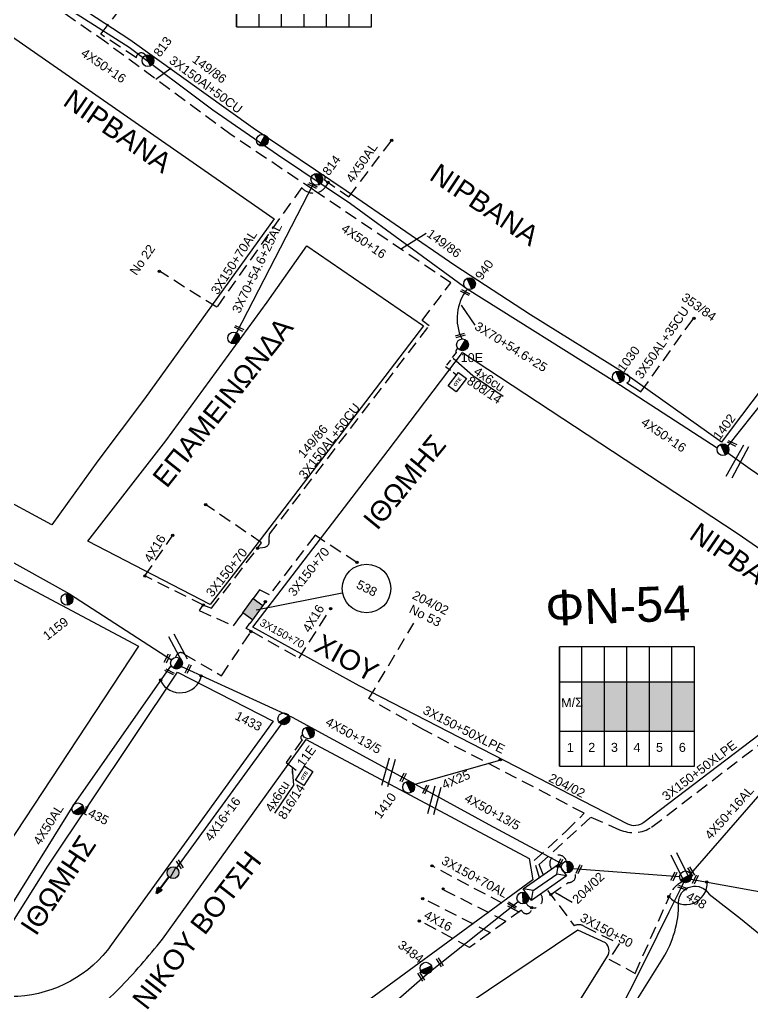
# Model space of a CAD drawing. Header units: millimetres. Extents: x 898 to 5598, y 789 to 3443.
# Drawn here: x 2157.3 to 2304, y 941.3 to 1135.8 of the extents above; entities that cross this region are included whole.
import ezdxf
from ezdxf.enums import TextEntityAlignment as Align

# ---------------------------------------------------------------- set-up
doc = ezdxf.new("R2010")
doc.units = ezdxf.units.MM
doc.linetypes.add('DASHED', pattern=[19.05, 12.7, -6.35])
for name, color, linetype in [('Link Box 4 Διευθύνσεων', 7, 'Continuous'), ('Pillar OTE', 7, 'Continuous'), ('Άγνωστα', 7, 'Continuous'), ('Ασφαλειοκιβώτια Χ.Τ 6 αναχωρήσεων', 7, 'Continuous'), ('Ασφαλειοκιβώτια Χ.Τ 9 αναχωρήσεων', 7, 'Continuous'), ('Γυμνά εναέρια ΧΤ και ΦΟΠ (3Φ)   4x50+16AL', 7, 'Continuous'), ('Εναέρια παροχή ΧΤ 4x16', 7, 'SYN_LINE'), ('Επίτονοι', 7, 'Continuous'), ('Επιγραφές - Σχήματα', 7, 'Continuous'), ('Καλώδια Χ.Τ. 3Χ50+35', 7, 'DASHED'), ('Καλώδια ΧΤ   3x150+50AL', 7, 'DASHED'), ('Καλώδια ΧΤ   3x150+50AL XLPE', 7, 'DASHED'), ('Καλώδια ΧΤ   3x150+70AL', 7, 'DASHED'), ('Καλώδια ΧΤ   3x150AL+50CU', 7, 'DASHED'), ('Μηχανική τομή', 7, 'Continuous'), ('Στύλος Ξύλινος', 7, 'Continuous'), ('Στύλος Ξύλινος @ 1', 7, 'Continuous'), ('Στύλος ΦΜ', 7, 'Continuous'), ('Στύλος ΦΜ @ 1', 7, 'Continuous'), ('Συνδέσεις', 7, 'Continuous'), ('Συνεστραμμένα ΧΤ   3x70+54.6+25 AL', 7, 'SYN_LINE'), ('Συνεστραμμένα ΧΤ   4x120+25 AL', 7, 'SYN_LINE'), ('Τομή', 7, 'Continuous'), ('Υποσταθμός εναέριος 2 στύλων', 7, 'Continuous'), ('Υποσταθμός πόλεως', 7, 'Continuous'), ('Υπόβαθρο ΔΕΗ', 7, 'Continuous'), ('Υπόγεια καλώδια Παροχών ΧΤ   4x16AL', 7, 'DASHED'), ('Υπόγεια καλώδια Παροχών ΧΤ   4x16CU', 7, 'DASHED'), ('Υπόγεια καλώδια Παροχών ΧΤ   4x25', 7, 'DASHED'), ('Υπόγεια καλώδια Παροχών ΧΤ   4x50AL', 7, 'DASHED'), ('Υπόγεια καλώδια Παροχών ΧΤ   4x6', 7, 'DASHED')]:
    doc.layers.add(name, color=color, linetype=linetype)
doc.styles.add('arial', font='arial.ttf')
doc.styles.get("Standard").update_dxf_attribs({"font": 'arial.ttf'})
doc.linetypes.add('SYN_LINE', pattern='A,0.5,-0.0001,["/\\/\\/\\/",Standard,S=0.1,R=0,X=0,Y=-0.05],-0.25', length=0.7501)
doc.dimstyles.new('ISO-25', dxfattribs={"dimtxt": 2.5, "dimasz": 2.5, "dimexe": 1.25, "dimexo": 0.625, "dimtad": 1, "dimtxsty": 'Standard', "dimcen": 2.5, "dimadec": 0, "dimazin": 0, "dimtfac": 1, "dimtmove": 0, "dimatfit": 3, "dimfxl": 1, "dimarcsym": 0})

# ---------------------------------------------------------------- blocks, each defined once
blk = doc.blocks.new('ΥΠΑΡΧΩΝ ΤΣΙΜΕΝΤΕΝΙΟΣ ΣΤΥΛΟΣ')
at = {"layer": 'Στύλος ΦΜ'}
blk.add_hatch(color=7, dxfattribs=at).paths.add_polyline_path([(-1.29, -2.28, 0.574793), (2.62, 0, 0.268822), (1.3, 2.27)])
at = {"layer": 'Στύλος ΦΜ', "color": 7}
blk.add_line((-1.29, -2.28), (1.3, 2.27), dxfattribs=at)
blk.add_circle((0, 0), 2.62, dxfattribs=at)
at = {"layer": 'Στύλος ΦΜ', "flags": 4}
for tag, p in [('ΑΡΙΘΜΟΣ', (-4.68, 8.05)), ('ΤΥΠΟΣ', (-4.91, 3.03))]:
    blk.add_attdef(tag, p, '', height=4, dxfattribs=at)
blk = doc.blocks.new('ΥΠΑΡΧΩΝ ΞΥΛΙΝΟΣ ΣΤΥΛΟΣ')
at = {"layer": 'Στύλος Ξύλινος'}
h = blk.add_hatch(color=7, dxfattribs=at)
h.paths.add_polyline_path([(-2.62, 0, 0.270008), (-1.29, -2.28), (1.3, 2.27, 0.576266)])
h.paths.add_polyline_path([(-1.29, -2.28, 0.574793), (2.62, 0, 0.268822), (1.3, 2.27)])
at = {"layer": 'Στύλος Ξύλινος', "color": 7}
blk.add_line((-1.29, -2.28), (1.3, 2.27), dxfattribs=at)
blk.add_circle((0, 0), 2.62, dxfattribs=at)
at = {"layer": 'Στύλος Ξύλινος', "flags": 4}
for tag, p in [('ΑΡΙΘΜΟΣ', (-4.91, 8.6)), ('ΤΥΠΟΣ', (-4.85, 3.39))]:
    blk.add_attdef(tag, p, '', height=4, dxfattribs=at)
blk = doc.blocks.new('ΑΣΦΑΛΕΙΟΚΙΒΩΤΙΟ ΥΠΟΣΤΑΘΜΟΥ 6 ΑΝΑΧΩΡΗΣΕΩΝ')
at = {"layer": 'Ασφαλειοκιβώτια Χ.Τ 6 αναχωρήσεων', "ltscale": 40}
for p, q in [((-23.91, 27), (23.91, 27)), ((-9.83, 27), (-9.83, -27)), ((9.83, 27), (9.83, -27)), ((-23.91, 18), (23.91, 18)), ((-23.91, 9), (23.91, 9)), ((-23.91, 0), (23.91, 0)), ((-23.91, -9), (23.91, -9)), ((-23.91, -18), (23.91, -18))]:
    blk.add_line(p, q, dxfattribs=at)
at = {"layer": 'Ασφαλειοκιβώτια Χ.Τ 6 αναχωρήσεων'}
blk.add_lwpolyline([(-23.91, -27), (23.91, -27), (23.91, 27), (-23.91, 27)], close=True, dxfattribs=at)
for s, p in [('1', (-18.13, 24.01)), ('2', (-18.13, 15.45)), ('3', (-18.13, 6.37)), ('4', (-18.13, -2.65)), ('5', (-18.13, -11.66)), ('6', (-18.13, -20.8))]:
    blk.add_text(s, height=3.6, rotation=270, dxfattribs=at).set_placement(p)
at = {"layer": 'Ασφαλειοκιβώτια Χ.Τ 6 αναχωρήσεων', "ltscale": 40}
for tag, height, p in [('ΟΝΟΜΑ', 5, (-0.27, 31.68)), ('ΚΕΙΜΕΝΟ 1', 2, (16.95, 22.41)), ('ΚΕΙΜΕΝΟ 2', 2, (16.95, 13.71)), ('ΚΕΙΜΕΝΟ 3', 2, (16.95, 4.31)), ('ΚΕΙΜΕΝΟ 4', 2, (16.95, -4.67)), ('ΚΕΙΜΕΝΟ 5', 2, (16.95, -13.51)), ('ΚΕΙΜΕΝΟ 6', 2, (16.95, -22.43)), ('ΣΧ', 2, (-0.21, -29.21))]:
    blk.add_attdef(tag, text='', height=height, dxfattribs=at).set_placement(p, align=Align.MIDDLE_CENTER)
blk = doc.blocks.new('ΥΠΟΣΤΑΘΜΟΣ ΕΝΑΕΡΙΟΣ ΕΠΙ 2 ΣΤΥΛΩΝ')
at = {"layer": 'Υποσταθμός εναέριος 2 στύλων', "linetype": 'Continuous'}
for points in [[(-11.97, -2.11, 0.574793), (-8.45, -0.07, 0.268822), (-9.64, 1.98)], [(9.68, -2.15, 0.574793), (13.19, -0.1, 0.268822), (12.01, 1.95)]]:
    blk.add_hatch(color=256, dxfattribs=at).paths.add_polyline_path(points)
for p, q in [((-11.97, -2.11), (-9.64, 1.98)), ((9.68, -2.15), (12.01, 1.95))]:
    blk.add_line(p, q, dxfattribs=at)
for centre in [(-10.81, -0.07), (10.84, -0.1)]:
    blk.add_circle(centre, 2.36, dxfattribs=at)
at = {"layer": 'Υποσταθμός πόλεως', "linetype": 'Continuous', "ltscale": 40}
blk.add_lwpolyline([(-8.57, 2.82), (8.57, 2.82), (8.57, -2.82), (-8.57, -2.82)], close=True, dxfattribs=at)
for points in [[(-5.75, 0), (-8.57, 2.82)], [(-8.57, -2.82), (-5.75, 0)], [(-5.75, 0), (5.75, 0)], [(5.75, 0), (8.57, 2.82)], [(8.57, -2.82), (5.75, 0)]]:
    blk.add_lwpolyline(points, dxfattribs=at)
at = {"layer": 'Υποσταθμός εναέριος 2 στύλων', "ltscale": 40, "flags": 1}
for tag, p in [('ΜΕΤΑΣΧΗΜΑΤΙΣΜΟΣ', (14.09, 2.51)), ('ΙΣΧΥΣ', (14.07, -0.28)), ('ΑΡΙΘΜΟΣ', (14.19, -3))]:
    blk.add_attdef(tag, p, '', height=1.8, dxfattribs=at)
blk = doc.blocks.new('LINK BOX 4 ΑΝΑΧΩΡΗΣΕΩΝ')
at = {"layer": 'Link Box 4 Διευθύνσεων', "ltscale": 40}
blk.add_hatch(color=256, dxfattribs=at).paths.add_polyline_path([(-3.54, 0), (-3.54, -4.67), (3.54, -4.67), (3.54, 0)])
for p, q in [((-3.54, 0), (-5.33, 0)), ((5.33, 0), (3.54, 0)), ((-3.54, -4.67), (-5.33, -4.67)), ((5.33, -4.67), (3.54, -4.67))]:
    blk.add_line(p, q, dxfattribs=at)
blk.add_lwpolyline([(-3.54, -4.67), (-3.54, 0), (3.54, 0), (3.54, -4.67)], close=True, dxfattribs=at)
blk = doc.blocks.new('ΤΟΜΗ')
at = {"layer": 'Τομή', "ltscale": 40}
for p, q in [((-5.68, 0), (5.68, 0)), ((5.68, -2.33), (-5.68, -2.33))]:
    blk.add_line(p, q, dxfattribs=at)
blk = doc.blocks.new('ΜΗΧΑΝΙΚΗ ΤΟΜΗ')
at = {"layer": 'Μηχανική τομή', "ltscale": 40}
for p, q in [((-1.89, 0.78), (1.89, 0.78)), ((1.89, 0), (-1.89, 0))]:
    blk.add_line(p, q, dxfattribs=at)
blk = doc.blocks.new('ΕΠΙΤΟΝΟΣ')
at = {"layer": 'Επίτονοι', "lineweight": 40, "ltscale": 40}
blk.add_hatch(color=256, dxfattribs=at).paths.add_polyline_path([(-1.13, 6.47), (0, 9.1), (1.13, 6.47)])
for p, q in [((-1.13, 6.47), (0, 9.1)), ((0, 9.1), (1.13, 6.47)), ((1.13, 6.47), (-1.13, 6.47)), ((-1.13, 6.47), (0, 6.47)), ((0, 6.47), (0, 0))]:
    blk.add_line(p, q, dxfattribs=at)
blk = doc.blocks.new('_ΣΥΝΔΕΣΗ')
at = {"layer": 'Συνδέσεις', "linetype": 'SYN_LINE', "ltscale": 40}
blk.add_hatch(color=256, dxfattribs=at).paths.add_polyline_path([(0.5, -0.01, 1), (-0.5, -0.01, 1)])
at = {"layer": 'Συνδέσεις'}
blk.add_circle((0, -0.01), 0.5, dxfattribs=at)
blk = doc.blocks.new('PILLAR ΟΤΕ')
at = {"layer": 'Pillar OTE', "ltscale": 40}
blk.add_lwpolyline([(-3.31, 2.02), (3.39, 2.02), (3.39, -1.99), (-3.31, -1.99)], close=True, dxfattribs=at)
at = {"layer": 'Pillar OTE', "insert": (-1.81, 0.71), "char_height": 1.3575, "width": 109.961, "attachment_point": 1}
blk.add_mtext('{\\fArial|b1|i0|c161|p34;OTE}', dxfattribs=at)

msp = doc.modelspace()

# ---------------------------------------------------------------- hatches: boundary and pattern name
at = {"layer": 'Ασφαλειοκιβώτια Χ.Τ 9 αναχωρήσεων', "ltscale": 40}
for color, points in [(27, [(2269.81, 993.52), (2274.31, 993.52), (2274.31, 1003.35), (2269.81, 1003.35)]), (30, [(2274.31, 993.52), (2278.81, 993.52), (2278.81, 1003.35), (2274.31, 1003.35)]), (133, [(2278.81, 993.52), (2283.31, 993.52), (2283.31, 1003.35), (2278.81, 1003.35)]), (6, [(2283.31, 993.52), (2287.81, 993.52), (2287.81, 1003.35), (2283.31, 1003.35)]), (173, [(2287.81, 993.52), (2292.31, 993.52), (2292.31, 1003.35), (2287.81, 1003.35)])]:
    msp.add_hatch(color=color, dxfattribs=at).paths.add_polyline_path(points)

# ---------------------------------------------------------------- linework, layer by layer
at = {"layer": 'Άγνωστα', "color": 27}
for points in [[(2111.81, 1049.73), (2122.57, 1044.86), (2139.88, 1036.2), (2167.35, 1020.93), (2187.75, 1007.75)], [(2189.73, 1006.47), (2211.85, 996.33), (2235.73, 983.35)], [(2209.66, 994.93), (2188.73, 966.18)]]:
    msp.add_lwpolyline(points, dxfattribs=at)
at = {"layer": 'Άγνωστα', "color": 1, "linetype": 'DASHED', "ltscale": 0.2}
for points in [[(2204.93, 1030.06), (2205.76, 1031.16), (2194.58, 1038.77)], [(2203.7, 1013.48), (2213.25, 1008.1)]]:
    msp.add_lwpolyline(points, dxfattribs=at)
msp.add_lwpolyline([(2188.5, 1008.27), (2188.71, 1008.67, -0.508157), (2190.29, 1008.92), (2197.71, 1004.58), (2203.7, 1013.48), (2202.64, 1014.06), (2203.39, 1015.07)], format="xyb", dxfattribs=at)
at = {"layer": 'Άγνωστα', "color": 173, "linetype": 'SYN_LINE', "ltscale": 20}
msp.add_lwpolyline([(2236.23, 982.82), (2253.84, 987.87)], dxfattribs=at)
at = {"layer": 'Άγνωστα', "color": 173}
msp.add_lwpolyline([(2235.73, 983.35), (2251.22, 974.83), (2265.85, 966.97)], dxfattribs=at)
at = {"layer": 'Άγνωστα', "color": 6, "linetype": 'DASHED', "ltscale": 0.2}
for points in [[(2254.67, 955.46), (2241.85, 961.93)], [(2251.51, 953.21), (2237.97, 960.08)]]:
    msp.add_lwpolyline(points, dxfattribs=at)
at = {"layer": 'Άγνωστα', "color": 6}
msp.add_lwpolyline([(2177.62, 877.4), (2187.84, 889.37), (2201.9, 907.4), (2213.76, 923.12), (2238.85, 944.98), (2257.06, 959.48)], dxfattribs=at)
at = {"layer": 'Γυμνά εναέρια ΧΤ και ΦΟΠ (3Φ)   4x50+16AL', "color": 2, "ltscale": 40}
msp.add_lwpolyline([(2299.01, 1050.45), (2321.61, 1078.88), (2352.96, 1118.61), (2368.5, 1140.9), (2388.68, 1152.65)], dxfattribs=at)
at = {"layer": 'Γυμνά εναέρια ΧΤ και ΦΟΠ (3Φ)   4x50+16AL', "color": 2}
msp.add_lwpolyline([(2296.89, 1050.05), (2276.39, 1063.35), (2246.89, 1081.86), (2223.56, 1098.89), (2208.93, 1108.73), (2195.99, 1117.65), (2179.25, 1130.13), (2169.57, 1136.32), (2158.79, 1143)], dxfattribs=at)
at = {"layer": 'Γυμνά εναέρια ΧΤ και ΦΟΠ (3Φ)   4x50+16AL', "color": 173}
for points in [[(2349.14, 1015.33), (2332.7, 1025.9), (2303.47, 1045.91), (2298.99, 1049.08)], [(2291.64, 963.95), (2310.41, 960.54), (2334.46, 941.97)]]:
    msp.add_lwpolyline(points, dxfattribs=at)
at = {"layer": 'Γυμνά εναέρια ΧΤ και ΦΟΠ (3Φ)   4x50+16AL', "color": 173, "ltscale": 40}
msp.add_lwpolyline([(2291.58, 964.97), (2308.63, 984.52), (2311.82, 987.88), (2332.74, 1002.18), (2348.97, 1013.67)], dxfattribs=at)
at = {"layer": 'Γυμνά εναέρια ΧΤ και ΦΟΠ (3Φ)   4x50+16AL', "color": 30}
for points in [[(2268.02, 966.04), (2289.37, 964.48)], [(2276.18, 935.27), (2282.57, 947.8), (2287.26, 957.39), (2289.85, 962.61), (2290.36, 963.57)]]:
    msp.add_lwpolyline(points, dxfattribs=at)
at = {"layer": 'Εναέρια παροχή ΧΤ 4x16', "color": 6, "linetype": 'DASHED', "ltscale": 0.2}
msp.add_lwpolyline([(2257.71, 957.73), (2247.36, 950.26), (2237.35, 955.66)], dxfattribs=at)
at = {"layer": 'Επιγραφές - Σχήματα', "linetype": 'Continuous', "ltscale": 20}
for points in [[(2298.65, 1044.5), (2302.21, 1050.76)], [(2299.88, 1044.14), (2303.19, 1050.39)], [(2204.66, 1017.74), (2221.84, 1021.17)]]:
    msp.add_lwpolyline(points, dxfattribs=at)
msp.add_circle((2226.74, 1022.03), 4.86, dxfattribs=at)
at = {"layer": 'Καλώδια Χ.Τ. 3Χ50+35', "color": 2, "linetype": 'DASHED', "ltscale": 0.2}
msp.add_lwpolyline([(2278.82, 1063.16), (2280.91, 1061.82), (2281.64, 1061.35), (2292.15, 1076.05)], dxfattribs=at)
msp.add_arc((2278.53, 1063.98), 0.877, 289.6848, 114.3563, dxfattribs=at)
at = {"layer": 'Καλώδια ΧΤ   3x150+50AL', "color": 173, "linetype": 'DASHED', "ltscale": 0.2}
msp.add_lwpolyline([(2262.97, 961.69), (2268.29, 954.59), (2268.29, 954.59, -0.301871), (2270.33, 954.45), (2277.3, 951.01), (2275.23, 947.92), (2280.46, 945.1), (2287.63, 961.15, -0.19373), (2289.94, 963.39)], format="xyb", dxfattribs=at)
msp.add_lwpolyline([(2263.6, 960.85), (2267.08, 963.28)], dxfattribs=at)
msp.add_arc((2267.23, 964.61), 1.34, 263.5773, 66.0089, dxfattribs=at)
at = {"layer": 'Καλώδια ΧΤ   3x150+50AL XLPE', "color": 27, "linetype": 'DASHED', "ltscale": 0.2}
msp.add_lwpolyline([(2262.06, 964.88), (2261.25, 966.84), (2271.62, 976.31), (2277.36, 973.82, 0.247941), (2283.77, 974.32), (2327.69, 1008.07), (2327.49, 1016.17), (2325.11, 1018.26), (2330.52, 1025.46), (2331.47, 1026.27)], format="xyb", dxfattribs=at)
at = {"layer": 'Καλώδια ΧΤ   3x150+50AL XLPE', "color": 133, "linetype": 'DASHED', "ltscale": 0.2}
msp.add_lwpolyline([(2261.32, 964.23), (2260.29, 967.63), (2266.68, 973.55), (2270.29, 977.1), (2238.17, 993.75), (2227.22, 1000.02), (2236.19, 1015.1)], dxfattribs=at)
at = {"layer": 'Καλώδια ΧΤ   3x150+50AL XLPE', "color": 30, "linetype": 'DASHED', "ltscale": 0.2}
msp.add_arc((2265.08, 967.07), 1.69, 5.856, 215.4407, dxfattribs=at)
at = {"layer": 'Καλώδια ΧΤ   3x150+50AL XLPE', "color": 6, "linetype": 'DASHED', "ltscale": 0.2}
for centre, radius, start, end in [((2260.22, 959.89), 1.71, 200.4805, 39.5286), ((2258.73, 958.1), 1.07, 199.4063, 8.3578)]:
    msp.add_arc(centre, radius, start, end, dxfattribs=at)
at = {"layer": 'Καλώδια ΧΤ   3x150+70AL', "color": 2, "ltscale": 0.2}
msp.add_lwpolyline([(2180.71, 1128.11), (2173.59, 1132.81), (2184.01, 1146.42)], dxfattribs=at)
msp.add_lwpolyline([(2219.1, 1103.14), (2218.5, 1102.22, -0.48076), (2213.77, 1102.18), (2196.78, 1078.23), (2185.31, 1085.43)], format="xyb", dxfattribs=at)
at = {"layer": 'Καλώδια ΧΤ   3x150+70AL', "color": 1, "linetype": 'DASHED', "ltscale": 0.2}
for points in [[(2224.83, 1027.23), (2216.44, 1032.66), (2207.34, 1020.77), (2205.32, 1021.76), (2204.34, 1020.39)], [(2194.11, 1018.73), (2195.73, 1018.08), (2204.93, 1030.06)], [(2193.93, 1018.65), (2193.28, 1017.63), (2200.11, 1014.58), (2201.53, 1016.5)]]:
    msp.add_lwpolyline(points, dxfattribs=at)
at = {"layer": 'Καλώδια ΧΤ   3x150+70AL', "color": 6, "ltscale": 0.2}
msp.add_lwpolyline([(2255.53, 958.26), (2257.26, 957.31), (2239.86, 966.61)], dxfattribs=at)
at = {"layer": 'Καλώδια ΧΤ   3x150+70AL', "color": 2, "ltscale": 0.2}
msp.add_arc((2181.68, 1128.06), 1.02, 32.4564, 177.2177, dxfattribs=at)
at = {"layer": 'Καλώδια ΧΤ   3x150AL+50CU', "color": 1, "ltscale": 0.2}
msp.add_lwpolyline([(2204.93, 1030.06), (2206.43, 1030.32, 0.411027), (2207.25, 1031.47, -0.10538), (2207.32, 1032.86), (2239.28, 1074.54), (2237.86, 1075.62), (2243.61, 1083.11), (2216.22, 1101.62), (2199.66, 1112.72), (2174.78, 1131.07), (2160.73, 1140.92), (2165.14, 1147.22, 0.179372), (2165.57, 1148.86, 0.179372)], format="xyb", dxfattribs=at)
at = {"layer": 'Καλώδια ΧΤ   3x150AL+50CU', "color": 7, "linetype": 'Continuous', "ltscale": 0.2}
msp.add_arc((2189.45, 1005.57), 4.39, 207.7511, 345.597, dxfattribs=at)
at = {"layer": 'Συνεστραμμένα ΧΤ   3x70+54.6+25 AL', "color": 2, "ltscale": 20}
msp.add_lwpolyline([(2216.1, 1102.87), (2200.73, 1073.13)], dxfattribs=at)
at = {"layer": 'Συνεστραμμένα ΧΤ   3x70+54.6+25 AL', "color": 2, "linetype": 'SYN_LINE', "ltscale": 8}
msp.add_arc((2254.23, 1076.02), 9.38, 141.457, 205.9402, dxfattribs=at)
at = {"layer": 'Συνεστραμμένα ΧΤ   4x120+25 AL', "color": 7, "ltscale": 0.2}
msp.add_arc((2290.58, 963.17), 4.32, 219.5321, 3.2582, dxfattribs=at)
at = {"layer": 'Υπόβαθρο ΔΕΗ'}
for points in [[(2366.23, 1143.22), (2366.29, 1142.28), (2346.28, 1114.3), (2319.14, 1079.6), (2299.9, 1054.17), (2297.71, 1051.31), (2278.41, 1065), (2259.52, 1076.73), (2244.38, 1086.58), (2222.7, 1101.49), (2204.09, 1114.02), (2179.37, 1131.68), (2160.76, 1143.96), (2179.47, 1172.3), (2201.57, 1205.78), (2207.7, 1216.33), (2220.05, 1222.35), (2263.18, 1164.8), (2266.68, 1161.13, 0.219929), (2295.38, 1146.23), (2338.96, 1143.69), (2366.23, 1143.22)], [(2203.98, 1014.32), (2231.04, 1049.63), (2245.92, 1069.19), (2300.85, 1033.08), (2326.21, 1015.64), (2326.65, 1009.02), (2282.2, 975.25, -0.283192), (2278.98, 974.93), (2225.29, 1002.56), (2203.98, 1014.32)], [(2148.78, 945.03), (2152.17, 949.59), (2153.02, 950.72), (2162.99, 966.56), (2188.96, 1005.28), (2208.06, 995.5), (2182.91, 960.79), (2175.76, 950.84, -0.224829), (2157, 940.49, -0.291478), (2148.78, 945.03, -1.682965)], [(2214.65, 991.84), (2259.24, 968.09), (2260.01, 963.82), (2217.25, 932.51), (2175.69, 877.65), (2125.68, 909.37), (2145.11, 937.38), (2147.53, 935.7, 0.201282), (2160.51, 932.94, 0.154958), (2177.12, 941.92, 0.022906), (2185.93, 951.92), (2214.65, 991.84), (2214.65, 991.84)], [(2295.28, 960.9), (2301.56, 956.1), (2328.15, 934.37), (2355.88, 910.53), (2331.07, 873.81), (2317.74, 905.54), (2277.68, 934.75), (2286.01, 948.08, 0.142284), (2289.17, 959.24, -0.770787), (2295.28, 960.9, 0.220758)], [(2211.28, 833.06), (2223.01, 859.98), (2248.37, 904.62), (2264.05, 931.16), (2274.95, 948.53, 0.372617), (2274.54, 951.18), (2268.98, 953.74), (2228.83, 926.78), (2167.85, 844.7), (2211.28, 833.06)]]:
    msp.add_lwpolyline(points, format="xyb", dxfattribs=at)
for points in [[(2117.08, 1060.31), (2121.48, 1068.29), (2113.69, 1072.8), (2142.35, 1117.11), (2150.4, 1130.15), (2153.25, 1134.09), (2208.24, 1095.91), (2182.34, 1059.96), (2173.01, 1047.53), (2163.82, 1034.73), (2127.53, 1054.32), (2117.08, 1060.31)], [(2170.97, 1031.5), (2186.57, 1051.53), (2206.88, 1079.27), (2214.83, 1090.49), (2238.11, 1074.52), (2203.53, 1029.21), (2195.44, 1018.84), (2170.97, 1031.5)], [(2247.98, 1064.59), (2254.08, 1060.5)], [(2105.69, 972.98), (2126.14, 1010.6), (2127.96, 1012.42), (2138.99, 1032.91), (2181.1, 1010.5), (2140.83, 949.46), (2105.69, 972.98)], [(2212.14, 982.7), (2208.36, 977.15)]]:
    msp.add_lwpolyline(points, dxfattribs=at)
at = {"layer": 'Υπόγεια καλώδια Παροχών ΧΤ   4x16AL', "color": 1, "linetype": 'DASHED', "ltscale": 0.2}
msp.add_lwpolyline([(2194.11, 1018.73), (2182.4, 1024.54), (2187.98, 1032.66)], dxfattribs=at)
at = {"layer": 'Υπόγεια καλώδια Παροχών ΧΤ   4x16CU', "color": 1, "linetype": 'DASHED', "ltscale": 0.2}
msp.add_lwpolyline([(2213.25, 1008.1), (2219.55, 1017.99)], dxfattribs=at)
at = {"layer": 'Υπόγεια καλώδια Παροχών ΧΤ   4x50AL', "color": 2, "ltscale": 0.2}
msp.add_lwpolyline([(2218.34, 1103.71), (2223.21, 1100.32), (2231.84, 1111.69)], dxfattribs=at)
at = {"layer": 'Υπόγεια καλώδια Παροχών ΧΤ   4x50AL', "color": 27, "linetype": 'Continuous', "ltscale": 0.2}
msp.add_lwpolyline([(2187.64, 1006.68), (2168.15, 978.8), (2152.35, 953.44), (2142.44, 938.8), (2120.05, 904.04)], dxfattribs=at)
at = {"layer": 'Υπόγεια καλώδια Παροχών ΧΤ   4x50AL', "color": 2, "ltscale": 0.2}
msp.add_arc((2217.88, 1104.1), 0.601, 319.7248, 114.1953, dxfattribs=at)
at = {"layer": 'Υπόγεια καλώδια Παροχών ΧΤ   4x6', "color": 2, "linetype": 'DASHED', "ltscale": 0.1}
msp.add_lwpolyline([(2245.05, 1069.96, 0.507206), (2244.67, 1069.2), (2242.55, 1066.42), (2244.73, 1064.76)], format="xyb", dxfattribs=at)
at = {"layer": 'Υπόγεια καλώδια Παροχών ΧΤ   4x6', "color": 27, "linetype": 'DASHED', "ltscale": 0.2}
msp.add_lwpolyline([(2213.98, 992.79, 0.663578), (2213.9, 991.75), (2210.68, 987.27), (2213.42, 985.12)], format="xyb", dxfattribs=at)

# ---------------------------------------------------------------- block references
at = {"layer": 'Link Box 4 Διευθύνσεων', "xscale": 0.4999999999999998, "yscale": 0.4999999999999998, "zscale": 0.4999999999999998, "rotation": 54.28021089305687}
msp.add_blockref('LINK BOX 4 ΑΝΑΧΩΡΗΣΕΩΝ', (2203.05, 1018.59), dxfattribs=at)
at = {"layer": 'Pillar OTE'}
for p, xscale, yscale, zscale, rotation in [((2244.89, 1063.26), 0.5, 0.5, 0.5, 52.68543210757208), ((2214.26, 984.56), 0.4999999999999999, 0.4999999999999999, 0.4999999999999999, 57.6798426117652)]:
    msp.add_blockref('PILLAR ΟΤΕ', p, dxfattribs=dict(at, xscale=xscale, yscale=yscale, zscale=zscale, rotation=rotation))
at = {"layer": 'Ασφαλειοκιβώτια Χ.Τ 6 αναχωρήσεων', "xscale": 0.5, "yscale": 0.5, "zscale": 0.5, "rotation": 90}
msp.add_blockref('ΑΣΦΑΛΕΙΟΚΙΒΩΤΙΟ ΥΠΟΣΤΑΘΜΟΥ 6 ΑΝΑΧΩΡΗΣΕΩΝ', (2278.81, 998.44), dxfattribs=at)
at = {"layer": 'Ασφαλειοκιβώτια Χ.Τ 9 αναχωρήσεων', "color": 2, "ltscale": 40, "xscale": 0.5, "yscale": 0.5, "zscale": 0.5, "rotation": 90}
msp.add_blockref('ΑΣΦΑΛΕΙΟΚΙΒΩΤΙΟ ΥΠΟΣΤΑΘΜΟΥ 6 ΑΝΑΧΩΡΗΣΕΩΝ', (2214.25, 1146.26), dxfattribs=at)
at = {"layer": 'Επίτονοι', "xscale": 0.4499999999998181, "yscale": 0.4499999999998181, "zscale": 0.4499999999998181, "rotation": 143.1585078290918}
msp.add_blockref('ΕΠΙΤΟΝΟΣ', (2187.16, 964.34), dxfattribs=at)
at = {"layer": 'Μηχανική τομή'}
for p, xscale, yscale, zscale, rotation in [((2216.04, 1102.76), 0.4999999999999998, 0.4999999999999998, 0.4999999999999998, 153.0940910941707), ((2246.59, 1081.36), 0.4999999999999994, 0.4999999999999994, 0.4999999999999994, 153.6162927522589), ((2201.33, 1074.19), 0.4999999999999994, 0.4999999999999994, 0.4999999999999994, 153.6162927522589), ((2245.43, 1072.77), 0.4999999999999994, 0.4999999999999994, 0.4999999999999994, 196.4637569549104), ((2299.93, 1051.21), 0.4999999999999994, 0.4999999999999994, 0.4999999999999994, 153.6162927522589), ((2187.06, 1007.98), 0.4999999999999995, 0.4999999999999995, 0.4999999999999995, 63.70707487867689), ((2187.44, 1005.55), 0.4999999999999994, 0.4999999999999994, 0.4999999999999994, 153.6162927522589), ((2191.24, 1005.87), 0.4999999999999995, 0.4999999999999995, 0.4999999999999995, 63.70707487867689), ((2234.23, 984.18), 0.4999999999999995, 0.4999999999999995, 0.4999999999999995, 63.70707487867689), ((2238.74, 981.79), 0.4999999999999995, 0.4999999999999995, 0.4999999999999995, 63.70707487867689), ((2189.55, 966.97), 0.4999999999999995, 0.4999999999999995, 0.4999999999999995, 122.647245768123), ((2265.55, 967.03), 0.4999999999999995, 0.4999999999999995, 0.4999999999999995, 63.70707487867689), ((2269.42, 965.82), 0.4999999999999995, 0.4999999999999995, 0.4999999999999995, 63.70707487867689), ((2288.4, 964.39), 0.4999999999999995, 0.4999999999999995, 0.4999999999999995, 63.70707487867689), ((2291.85, 965.57), 0.4999999999999995, 0.4999999999999995, 0.4999999999999995, 121.4684539157489), ((2292.68, 963.8), 0.4999999999999995, 0.4999999999999995, 0.4999999999999995, 63.70707487867689), ((2290.06, 962.4), 0.4999999999999995, 0.4999999999999995, 0.4999999999999995, 160.6599858318974), ((2255.95, 958.88), 0.4999999999999994, 0.4999999999999994, 0.4999999999999994, 148.3911267191788), ((2241.58, 947.43), 0.4999999999999995, 0.4999999999999995, 0.4999999999999995, 122.647245768123), ((2237.84, 944.56), 0.4999999999999995, 0.4999999999999995, 0.4999999999999995, 122.647245768123)]:
    msp.add_blockref('ΜΗΧΑΝΙΚΗ ΤΟΜΗ', p, dxfattribs=dict(at, xscale=xscale, yscale=yscale, zscale=zscale, rotation=rotation))
at = {"layer": 'Στύλος Ξύλινος @ 1', "ltscale": 40, "xscale": 0.4499999999998181, "yscale": 0.4499999999998181, "zscale": 0.4499999999998181}
msp.add_blockref('ΥΠΑΡΧΩΝ ΞΥΛΙΝΟΣ ΣΤΥΛΟΣ', (2188.04, 965.23), dxfattribs=at)
at = {"layer": 'Στύλος ΦΜ @ 1', "ltscale": 40}
ref = msp.add_blockref('ΥΠΑΡΧΩΝ ΤΣΙΜΕΝΤΕΝΙΟΣ ΣΤΥΛΟΣ', (2183.02, 1127.53), dxfattribs=dict(at, xscale=0.4499999999998181, yscale=0.4499999999998181, zscale=0.4499999999998181, rotation=53.5942262241287))
ref.add_attrib('ΤΥΠΟΣ', '813', (2185.43, 1128.11), dxfattribs={"layer": 'Στύλος ΦΜ', "height": 1.8, "rotation": 53.5942, "flags": 4})
at = {"layer": 'Στύλος ΦΜ @ 1', "ltscale": 40, "xscale": 0.4499999999998181, "yscale": 0.4499999999998181, "zscale": 0.4499999999998181}
for p in [(2205.88, 1111.6), (2200.18, 1072.09), (2188.74, 1007.11)]:
    msp.add_blockref('ΥΠΑΡΧΩΝ ΤΣΙΜΕΝΤΕΝΙΟΣ ΣΤΥΛΟΣ', p, dxfattribs=at)
at = {"layer": 'Στύλος ΦΜ @ 1', "ltscale": 40}
ref = msp.add_blockref('ΥΠΑΡΧΩΝ ΤΣΙΜΕΝΤΕΝΙΟΣ ΣΤΥΛΟΣ', (2216.8, 1103.82), dxfattribs=dict(at, xscale=0.4499999999998181, yscale=0.4499999999998181, zscale=0.4499999999998181, rotation=53.5942262241287))
ref.add_attrib('ΤΥΠΟΣ', '814', (2219.21, 1104.4), dxfattribs={"layer": 'Στύλος ΦΜ', "height": 1.8, "rotation": 53.5942, "flags": 4})
ref = msp.add_blockref('ΥΠΑΡΧΩΝ ΤΣΙΜΕΝΤΕΝΙΟΣ ΣΤΥΛΟΣ', (2247.35, 1082.94), dxfattribs=dict(at, xscale=0.4499999999998181, yscale=0.4499999999998181, zscale=0.4499999999998181, rotation=53.5942262241287))
ref.add_attrib('ΤΥΠΟΣ', '940', (2249.76, 1083.52), dxfattribs={"layer": 'Στύλος ΦΜ', "height": 1.8, "rotation": 53.5942, "flags": 4})
ref = msp.add_blockref('ΥΠΑΡΧΩΝ ΤΣΙΜΕΝΤΕΝΙΟΣ ΣΤΥΛΟΣ', (2245.93, 1070.74), dxfattribs=dict(at, xscale=0.4499999999998181, yscale=0.4499999999998181, zscale=0.4499999999998181))
ref.add_attrib('ΑΡΙΘΜΟΣ', '10Ε', (2245.57, 1067.28), dxfattribs={"layer": 'Στύλος ΦΜ', "height": 1.8, "flags": 4})
ref = msp.add_blockref('ΥΠΑΡΧΩΝ ΤΣΙΜΕΝΤΕΝΙΟΣ ΣΤΥΛΟΣ', (2277.09, 1064.3), dxfattribs=dict(at, xscale=0.4499999999998181, yscale=0.4499999999998181, zscale=0.4499999999998181, rotation=53.5942262241287))
ref.add_attrib('ΤΥΠΟΣ', '1030', (2278.22, 1065.12), dxfattribs={"layer": 'Στύλος ΦΜ', "height": 1.8, "rotation": 53.5942, "flags": 4})
ref = msp.add_blockref('ΥΠΑΡΧΩΝ ΤΣΙΜΕΝΤΕΝΙΟΣ ΣΤΥΛΟΣ', (2298.04, 1049.78), dxfattribs=dict(at, xscale=0.4499999999998181, yscale=0.4499999999998181, zscale=0.4499999999998181, rotation=53.5942262241287))
ref.add_attrib('ΤΥΠΟΣ', '1402', (2297.36, 1051.56), dxfattribs={"layer": 'Στύλος ΦΜ', "height": 1.8, "rotation": 53.5942, "flags": 4})
ref = msp.add_blockref('ΥΠΑΡΧΩΝ ΤΣΙΜΕΝΤΕΝΙΟΣ ΣΤΥΛΟΣ', (2166.83, 1019.88), dxfattribs=dict(at, xscale=0.4499999999998179, yscale=0.4499999999998179, zscale=0.4499999999998179, rotation=37.93779161136336))
ref.add_attrib('ΤΥΠΟΣ', '1159', (2162.89, 1011.57), dxfattribs={"layer": 'Στύλος ΦΜ', "height": 1.8, "rotation": 37.9378, "flags": 4})
ref = msp.add_blockref('ΥΠΑΡΧΩΝ ΤΣΙΜΕΝΤΕΝΙΟΣ ΣΤΥΛΟΣ', (2210.19, 995.98), dxfattribs=dict(at, xscale=0.4499999999998178, yscale=0.4499999999998178, zscale=0.4499999999998178, rotation=333.0494214630522))
ref.add_attrib('ΤΥΠΟΣ', '1433', (2200.25, 995.98), dxfattribs={"layer": 'Στύλος ΦΜ', "height": 1.8, "rotation": 333.0494, "flags": 4})
ref = msp.add_blockref('ΥΠΑΡΧΩΝ ΤΣΙΜΕΝΤΕΝΙΟΣ ΣΤΥΛΟΣ', (2215.1, 993.18), dxfattribs=dict(at, xscale=0.4499999999998179, yscale=0.4499999999998179, zscale=0.4499999999998179, rotation=53.75613077091523))
ref.add_attrib('ΑΡΙΘΜΟΣ', '11E', (2214.09, 986.17), dxfattribs={"layer": 'Στύλος ΦΜ', "height": 1.8, "rotation": 53.7561, "flags": 4})
ref = msp.add_blockref('ΥΠΑΡΧΩΝ ΤΣΙΜΕΝΤΕΝΙΟΣ ΣΤΥΛΟΣ', (2235.17, 982.32), dxfattribs=dict(at, xscale=0.4499999999998179, yscale=0.4499999999998179, zscale=0.4499999999998179, rotation=53.75613077091523))
ref.add_attrib('ΤΥΠΟΣ', '1410', (2229.51, 975.84), dxfattribs={"layer": 'Στύλος ΦΜ', "height": 1.8, "rotation": 53.7561, "flags": 4})
ref = msp.add_blockref('ΥΠΑΡΧΩΝ ΤΣΙΜΕΝΤΕΝΙΟΣ ΣΤΥΛΟΣ', (2168.99, 977.99), dxfattribs=dict(at, xscale=0.4499999999998178, yscale=0.4499999999998178, zscale=0.4499999999998178, rotation=333.0494214630522))
ref.add_attrib('ΤΥΠΟΣ', '1435', (2169.6, 977.22), dxfattribs={"layer": 'Στύλος ΦΜ', "height": 1.8, "rotation": 333.0494, "flags": 4})
ref = msp.add_blockref('ΥΠΑΡΧΩΝ ΤΣΙΜΕΝΤΕΝΙΟΣ ΣΤΥΛΟΣ', (2290.55, 964.39), dxfattribs=dict(at, xscale=0.4499999999998181, yscale=0.4499999999998181, zscale=0.4499999999998181, rotation=328.8638834893267))
ref.add_attrib('ΤΥΠΟΣ', '458', (2290.46, 960.03), dxfattribs={"layer": 'Στύλος ΦΜ', "height": 1.8, "rotation": 328.8639, "flags": 4})
ref = msp.add_blockref('ΥΠΑΡΧΩΝ ΤΣΙΜΕΝΤΕΝΙΟΣ ΣΤΥΛΟΣ', (2238.62, 946.14), dxfattribs=dict(at, xscale=0.4499999999998179, yscale=0.4499999999998179, zscale=0.4499999999998179, rotation=322.414547125266))
ref.add_attrib('ΤΥΠΟΣ', '3484', (2232.84, 950.42), dxfattribs={"layer": 'Στύλος ΦΜ', "height": 1.8, "rotation": 322.4145, "flags": 4})
at = {"layer": 'Συνδέσεις', "xscale": 0.4499999999999886, "yscale": 0.4499999999999886, "zscale": 0.4499999999999886}
for p in [(2231.79, 1111.61), (2219.02, 1103.2), (2185.31, 1085.44), (2292.22, 1076.03), (2194.58, 1038.77), (2187.98, 1032.67), (2204.93, 1030.07), (2224.83, 1027.24), (2182.4, 1024.55), (2206.5, 1019.4), (2194.11, 1018.74), (2219.55, 1017.99), (2203.64, 1013.42), (2185.54, 1003.74), (2193.61, 1004.57), (2253.52, 987.81), (2239.83, 966.6), (2294.78, 963.35), (2242.07, 962), (2263.6, 960.85), (2237.98, 960.04), (2287.2, 960.45), (2259.79, 958.23), (2237.3, 955.55)]:
    msp.add_blockref('_ΣΥΝΔΕΣΗ', p, dxfattribs=at)
at = {"layer": 'Τομή'}
for p, xscale, yscale, zscale, rotation in [((2189.54, 1010.44), 0.4999999999999998, 0.4999999999999998, 0.4999999999999998, 298.3311840780792), ((2230.57, 985.43), 0.4999999999999999, 0.4999999999999999, 0.4999999999999999, 74.83822839016374), ((2239.76, 979.82), 0.4999999999999999, 0.4999999999999999, 0.4999999999999999, 74.83822839016374), ((2290, 966.69), 0.4999999999999998, 0.4999999999999998, 0.4999999999999998, 296.439178983243)]:
    msp.add_blockref('ΤΟΜΗ', p, dxfattribs=dict(at, xscale=xscale, yscale=yscale, zscale=zscale, rotation=rotation))
at = {"layer": 'Υποσταθμός εναέριος 2 στύλων', "xscale": 0.5, "yscale": 0.5, "zscale": 0.5, "rotation": 35.07835008647965}
msp.add_blockref('ΥΠΟΣΤΑΘΜΟΣ ΕΝΑΕΡΙΟΣ ΕΠΙ 2 ΣΤΥΛΩΝ', (2262.42, 963.29), dxfattribs=at)

# ---------------------------------------------------------------- texts
at = {"ltscale": 40, "width": 94.4586, "attachment_point": 1, "style": 'arial'}
for s, insert, char_height, rotation in [('NIΡBANA', (2168.04, 1122.09), 4, 325.4018), ('NIPBANA', (2241.27, 1107.23), 4, 326.3431), ('EΠAMEINΩNΔA', (2183.64, 1044.38), 4, 51.5975), ('IΘΩMHΣ', (2225.77, 1035.98), 4, 50.8422), ('NIΡBANA', (2293.29, 1035.46), 4, 325.4018), ('ΦN-54', (2262.38, 1021.58), 7, 2.1857), ('ΧΙΟΥ', (2217.89, 1013.12), 4, 331.0748), ('ΙΘΩΜΗΣ', (2157.28, 954.58), 4, 56.6741), ('ΝΙΚΟΥ ΒΟΤΣΗ', (2179.59, 940), 4, 52.2403)]:
    msp.add_mtext(s, dxfattribs=dict(at, insert=insert, char_height=char_height, rotation=rotation))
at = {"layer": 'Άγνωστα', "ltscale": 40, "attachment_point": 1, "style": 'arial'}
for s, insert, char_height, width, rotation in [('4X50+16', (2170.47, 1130.12), 1.8, 31.6072, 325.7427), ('149/86', (2192.76, 1128.86), 1.8, 7.1535, 323.7065), ('4X50+16', (2222.52, 1095.05), 1.8, 31.6072, 325.7427), ('149/86', (2239.68, 1094.01), 1.8, 7.1535, 323.7065), ('No 22', (2179.24, 1085.5), 1.8, 7.1535, 54.9382), ('353/84', (2290.63, 1081.26), 1.8, 7.1535, 324.5934), ('3X50AL+35CU', (2280.3, 1064.76), 1.8, 31.6072, 55.2944), ('3X70+54.6+25', (2249.13, 1075.48), 1.8, 31.6072, 328.0194), ('149/86', (2212.82, 1049.1), 1.8, 7.1535, 49.8073), ('4X50+16', (2282.52, 1056.33), 1.8, 31.6072, 325.7427), ('3X150+70', (2194.46, 1021.29), 1.8, 31.6072, 51.6396), ('3X150+70', (2210.89, 1021.41), 1.8, 31.6072, 51.6396), ('538', (2225.33, 1023.83), 1.8, 7.1535, 333.5305), ('204/02', (2236.51, 1021.7), 1.8, 7.1535, 333.5305), ('No 53', (2235.88, 1018.91), 1.8, 7.1535, 333.5305), ('3X150+70', (2205.96, 1016.08), 1.526, 26.7877, 331.1133), ('Μ/Σ', (2265.64, 1000.08), 1.8, 7.1535, 2.2846), ('3X150+50XLPE', (2238.66, 998.72), 1.8, 31.6072, 332.9288), ('4X50+13/5', (2219.24, 996.41), 1.8, 31.6072, 330.885), ('3X150+50XLPE', (2285.62, 980.93), 1.8, 31.6072, 37.2752), ('204/02', (2263.8, 985.17), 1.8, 7.1535, 333.5305), ('4X16+16', (2194.22, 972.39), 1.8, 31.6072, 53.7224), ('4X50+13/5', (2247.02, 981.16), 1.8, 31.6072, 330.885), ('204/02', (2267.7, 960.15), 1.8, 7.1535, 43.9908), ('3X150+50', (2270.12, 957.27), 1.8, 31.6072, 331.4454)]:
    msp.add_mtext(s, dxfattribs=dict(at, insert=insert, char_height=char_height, width=width, rotation=rotation))
at = {"layer": 'Γυμνά εναέρια ΧΤ και ΦΟΠ (3Φ)   4x50+16AL', "ltscale": 40, "insert": (2294.22, 972.91), "char_height": 1.8, "width": 31.6072, "attachment_point": 1, "rotation": 48.2969, "style": 'arial'}
msp.add_mtext('4X50+16AL', dxfattribs=at)
at = {"layer": 'Εναέρια παροχή ΧΤ 4x16', "ltscale": 20, "char_height": 1.8, "width": 31.6072, "attachment_point": 1, "style": 'arial'}
for insert, rotation in [((2182.11, 1028), 58.9197), ((2213.81, 1014), 58.9197), ((2238.92, 957.8), 331.4454)]:
    msp.add_mtext('4X16', dxfattribs=dict(at, insert=insert, rotation=rotation))
at = {"layer": 'Καλώδια ΧΤ   3x150+70AL', "ltscale": 0.2, "char_height": 1.8, "width": 31.6072, "attachment_point": 1, "style": 'arial'}
for insert, rotation in [((2195.47, 1081.58), 57.0297), ((2242.4, 968.67), 331.4454)]:
    msp.add_mtext('3X150+70AL', dxfattribs=dict(at, insert=insert, rotation=rotation))
at = {"layer": 'Καλώδια ΧΤ   3x150AL+50CU', "ltscale": 0.2, "char_height": 1.8, "width": 31.6072, "attachment_point": 1, "style": 'arial'}
for s, insert, rotation in [('3X150Al+50CU', (2188.16, 1128.66), 323.4496), ('3X150AL+50CU', (2213, 1044.82), 52.2556)]:
    msp.add_mtext(s, dxfattribs=dict(at, insert=insert, rotation=rotation))
at = {"layer": 'Συνεστραμμένα ΧΤ   3x70+54.6+25 AL', "ltscale": 20, "insert": (2199.75, 1077.66), "char_height": 1.8, "width": 31.6072, "attachment_point": 1, "rotation": 64.146, "style": 'arial'}
msp.add_mtext('3X70+54.6+25AL', dxfattribs=at)
at = {"layer": 'Υπόγεια καλώδια Παροχών ΧΤ   4x25', "ltscale": 0.2, "insert": (2241.57, 983.52), "char_height": 1.8, "width": 31.6072, "attachment_point": 1, "rotation": 22.8522, "style": 'arial'}
msp.add_mtext('4X25', dxfattribs=at)
at = {"layer": 'Υπόγεια καλώδια Παροχών ΧΤ   4x50AL', "ltscale": 0.2, "char_height": 1.8, "width": 31.6072, "attachment_point": 1, "style": 'arial'}
for insert, rotation in [((2222.49, 1103.97), 55.2944), ((2159.93, 971.55), 57.5571)]:
    msp.add_mtext('4X50AL', dxfattribs=dict(at, insert=insert, rotation=rotation))
at = {"layer": 'Υπόγεια καλώδια Παροχών ΧΤ   4x50AL', "color": 7, "ltscale": 0.2, "char_height": 1.8, "attachment_point": 1}
for s, insert, rotation in [('4x6cu', (2249.01, 1066.48), 326.1125), ('808/14', (2247.63, 1064.59), 326.1125), ('4x6cu', (2206.35, 978.13), 57.8304), ('816/14', (2208.89, 976.66), 57.8304)]:
    msp.add_mtext_dynamic_manual_height_columns(s, width=1.8, gutter_width=12.5, heights=[0.118], dxfattribs=dict(at, insert=insert, rotation=rotation))

# ---------------------------------------------------------------- leaders
at = {"layer": 'Επιγραφές - Σχήματα', "ltscale": 40}
for points in [[(2184.59, 1123.8), (2187.64, 1126.07)], [(2233.72, 1089.96), (2238.7, 1093.08)], [(2245.7, 1078.63), (2248.42, 1074.68)], [(2244.06, 1068.09), (2247.98, 1064.59)], [(2211.84, 986.07), (2212.14, 982.7)], [(2264.56, 961.25), (2267.85, 959.36)]]:
    msp.add_leader(points, dimstyle='ISO-25', override={"dimasz": 1, "dimtad": 0}, dxfattribs=at)

doc.saveas('drawing.dxf')
